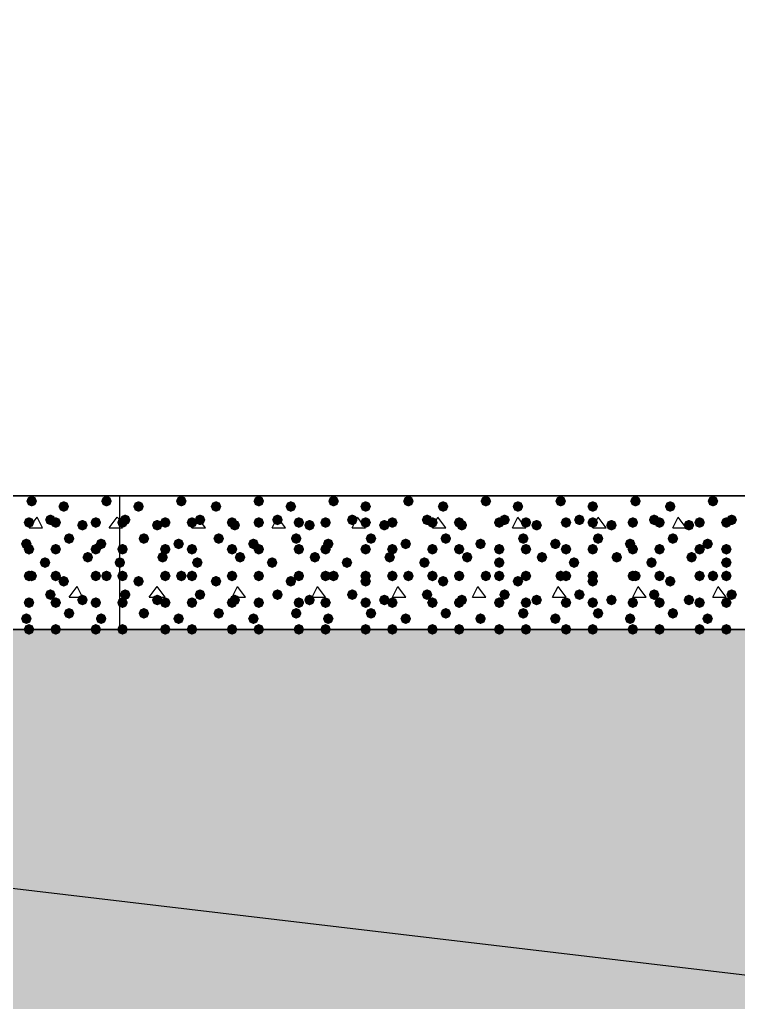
# Model space of a CAD drawing. Header units: millimetres. Extents: x 0 to 420, y 0 to 297.
# Drawn here: x 68.3 to 79.69, y 119.27 to 134.84 of the extents above; entities that cross this region are included whole.
import ezdxf

# ---------------------------------------------------------------- set-up
doc = ezdxf.new("R2010")
doc.units = ezdxf.units.MM
doc.layers.get('0').update_dxf_attribs({"linetype": 'CONTINUOUS'})

msp = doc.modelspace()

# ---------------------------------------------------------------- hatches: boundary and pattern name
at = {"true_color": 0x000007}
for points in [[(68.58, 127.211667), (68.555129, 127.151871), (68.495333, 127.127), (68.435538, 127.151871), (68.410667, 127.211667), (68.435537, 127.271462), (68.495333, 127.296333), (68.555129, 127.271463)], [(69.765333, 127.211667), (69.740463, 127.151871), (69.680667, 127.127), (69.620871, 127.151871), (69.596, 127.211667), (69.620871, 127.271462), (69.680667, 127.296333), (69.740462, 127.271463)], [(69.088, 127.127), (69.063129, 127.067204), (69.003333, 127.042333), (68.943538, 127.067204), (68.918667, 127.127), (68.943537, 127.186796), (69.003333, 127.211667), (69.063129, 127.186796)], [(68.537667, 126.873), (68.512796, 126.813204), (68.453, 126.788333), (68.393204, 126.813204), (68.368333, 126.873), (68.393204, 126.932796), (68.453, 126.957667), (68.512796, 126.932796)], [(68.876333, 126.915333), (68.851462, 126.855538), (68.791667, 126.830667), (68.731871, 126.855538), (68.707, 126.915333), (68.731871, 126.975129), (68.791667, 127), (68.851462, 126.975129)], [(68.961, 126.873), (68.936129, 126.813204), (68.876333, 126.788333), (68.816537, 126.813204), (68.791667, 126.873), (68.816537, 126.932796), (68.876333, 126.957667), (68.936129, 126.932796)], [(69.596, 126.873), (69.571129, 126.813204), (69.511333, 126.788333), (69.451537, 126.813204), (69.426667, 126.873), (69.451537, 126.932796), (69.511333, 126.957667), (69.571129, 126.932796)], [(69.384333, 126.830667), (69.359462, 126.770871), (69.299667, 126.746), (69.239871, 126.770871), (69.215, 126.830667), (69.239871, 126.890462), (69.299667, 126.915333), (69.359462, 126.890463)], [(68.495333, 126.534333), (68.470463, 126.474537), (68.410667, 126.449667), (68.350871, 126.474537), (68.326, 126.534333), (68.350871, 126.594129), (68.410667, 126.619), (68.470462, 126.594129)], [(69.172667, 126.619), (69.147796, 126.559204), (69.088, 126.534333), (69.028204, 126.559204), (69.003333, 126.619), (69.028204, 126.678796), (69.088, 126.703667), (69.147796, 126.678796)], [(69.680667, 126.534333), (69.655796, 126.474537), (69.596, 126.449667), (69.536204, 126.474537), (69.511333, 126.534333), (69.536204, 126.594129), (69.596, 126.619), (69.655796, 126.594129)], [(68.537667, 126.449667), (68.512796, 126.389871), (68.453, 126.365), (68.393204, 126.389871), (68.368333, 126.449667), (68.393204, 126.509462), (68.453, 126.534333), (68.512796, 126.509463)], [(68.961, 126.449667), (68.936129, 126.389871), (68.876333, 126.365), (68.816537, 126.389871), (68.791667, 126.449667), (68.816537, 126.509462), (68.876333, 126.534333), (68.936129, 126.509463)], [(69.596, 126.449667), (69.571129, 126.389871), (69.511333, 126.365), (69.451537, 126.389871), (69.426667, 126.449667), (69.451537, 126.509462), (69.511333, 126.534333), (69.571129, 126.509463)], [(68.791667, 126.238), (68.766796, 126.178204), (68.707, 126.153333), (68.647204, 126.178204), (68.622333, 126.238), (68.647204, 126.297796), (68.707, 126.322667), (68.766796, 126.297796)], [(69.469, 126.322667), (69.444129, 126.262871), (69.384333, 126.238), (69.324538, 126.262871), (69.299667, 126.322667), (69.324537, 126.382462), (69.384333, 126.407333), (69.444129, 126.382463)], [(68.537667, 126.026333), (68.512796, 125.966537), (68.453, 125.941667), (68.393204, 125.966537), (68.368333, 126.026333), (68.393204, 126.086129), (68.453, 126.111), (68.512796, 126.086129)], [(68.58, 126.026333), (68.555129, 125.966537), (68.495333, 125.941667), (68.435538, 125.966537), (68.410667, 126.026333), (68.435537, 126.086129), (68.495333, 126.111), (68.555129, 126.086129)], [(68.961, 126.026333), (68.936129, 125.966537), (68.876333, 125.941667), (68.816537, 125.966537), (68.791667, 126.026333), (68.816537, 126.086129), (68.876333, 126.111), (68.936129, 126.086129)], [(69.088, 125.941667), (69.063129, 125.881871), (69.003333, 125.857), (68.943538, 125.881871), (68.918667, 125.941667), (68.943537, 126.001462), (69.003333, 126.026333), (69.063129, 126.001463)], [(69.596, 126.026333), (69.571129, 125.966537), (69.511333, 125.941667), (69.451537, 125.966537), (69.426667, 126.026333), (69.451537, 126.086129), (69.511333, 126.111), (69.571129, 126.086129)], [(69.765333, 126.026333), (69.740463, 125.966537), (69.680667, 125.941667), (69.620871, 125.966537), (69.596, 126.026333), (69.620871, 126.086129), (69.680667, 126.111), (69.740462, 126.086129)], [(68.537667, 125.603), (68.512796, 125.543204), (68.453, 125.518333), (68.393204, 125.543204), (68.368333, 125.603), (68.393204, 125.662796), (68.453, 125.687667), (68.512796, 125.662796)], [(68.876333, 125.73), (68.851462, 125.670204), (68.791667, 125.645333), (68.731871, 125.670204), (68.707, 125.73), (68.731871, 125.789796), (68.791667, 125.814667), (68.851462, 125.789796)], [(68.961, 125.603), (68.936129, 125.543204), (68.876333, 125.518333), (68.816537, 125.543204), (68.791667, 125.603), (68.816537, 125.662796), (68.876333, 125.687667), (68.936129, 125.662796)], [(69.384333, 125.645333), (69.359462, 125.585538), (69.299667, 125.560667), (69.239871, 125.585538), (69.215, 125.645333), (69.239871, 125.705129), (69.299667, 125.73), (69.359462, 125.705129)], [(69.596, 125.603), (69.571129, 125.543204), (69.511333, 125.518333), (69.451537, 125.543204), (69.426667, 125.603), (69.451537, 125.662796), (69.511333, 125.687667), (69.571129, 125.662796)], [(68.495333, 125.349), (68.470463, 125.289204), (68.410667, 125.264333), (68.350871, 125.289204), (68.326, 125.349), (68.350871, 125.408796), (68.410667, 125.433667), (68.470462, 125.408796)], [(69.172667, 125.433667), (69.147796, 125.373871), (69.088, 125.349), (69.028204, 125.373871), (69.003333, 125.433667), (69.028204, 125.493462), (69.088, 125.518333), (69.147796, 125.493463)], [(69.680667, 125.349), (69.655796, 125.289204), (69.596, 125.264333), (69.536204, 125.289204), (69.511333, 125.349), (69.536204, 125.408796), (69.596, 125.433667), (69.655796, 125.408796)], [(68.537667, 125.179667), (68.512796, 125.119871), (68.453, 125.095), (68.393204, 125.119871), (68.368333, 125.179667), (68.393204, 125.239462), (68.453, 125.264333), (68.512796, 125.239463)], [(68.961, 125.179667), (68.936129, 125.119871), (68.876333, 125.095), (68.816537, 125.119871), (68.791667, 125.179667), (68.816537, 125.239462), (68.876333, 125.264333), (68.936129, 125.239463)], [(69.596, 125.179667), (69.571129, 125.119871), (69.511333, 125.095), (69.451537, 125.119871), (69.426667, 125.179667), (69.451537, 125.239462), (69.511333, 125.264333), (69.571129, 125.239463)]]:
    msp.add_hatch(color=0, dxfattribs=at).paths.add_polyline_path(points, flags=0)
at = {"true_color": 0x000008}
for points in [[(70.950667, 127.211667), (70.925796, 127.151871), (70.866, 127.127), (70.806204, 127.151871), (70.781333, 127.211667), (70.806204, 127.271462), (70.866, 127.296333), (70.925796, 127.271463)], [(72.178333, 127.211667), (72.153463, 127.151871), (72.093667, 127.127), (72.033871, 127.151871), (72.009, 127.211667), (72.033871, 127.271462), (72.093667, 127.296333), (72.153462, 127.271463)], [(73.363667, 127.211667), (73.338796, 127.151871), (73.279, 127.127), (73.219204, 127.151871), (73.194333, 127.211667), (73.219204, 127.271462), (73.279, 127.296333), (73.338796, 127.271463)], [(74.549, 127.211667), (74.524129, 127.151871), (74.464333, 127.127), (74.404538, 127.151871), (74.379667, 127.211667), (74.404537, 127.271462), (74.464333, 127.296333), (74.524129, 127.271463)], [(75.776667, 127.211667), (75.751796, 127.151871), (75.692, 127.127), (75.632204, 127.151871), (75.607333, 127.211667), (75.632204, 127.271462), (75.692, 127.296333), (75.751796, 127.271463)], [(76.962, 127.211667), (76.937129, 127.151871), (76.877333, 127.127), (76.817538, 127.151871), (76.792667, 127.211667), (76.817537, 127.271462), (76.877333, 127.296333), (76.937129, 127.271463)], [(78.147333, 127.211667), (78.122463, 127.151871), (78.062667, 127.127), (78.002871, 127.151871), (77.978, 127.211667), (78.002871, 127.271462), (78.062667, 127.296333), (78.122462, 127.271463)], [(79.375, 127.211667), (79.350129, 127.151871), (79.290333, 127.127), (79.230538, 127.151871), (79.205667, 127.211667), (79.230537, 127.271462), (79.290333, 127.296333), (79.350129, 127.271463)], [(70.273333, 127.127), (70.248463, 127.067204), (70.188667, 127.042333), (70.128871, 127.067204), (70.104, 127.127), (70.128871, 127.186796), (70.188667, 127.211667), (70.248462, 127.186796)], [(71.501, 127.127), (71.476129, 127.067204), (71.416333, 127.042333), (71.356537, 127.067204), (71.331667, 127.127), (71.356537, 127.186796), (71.416333, 127.211667), (71.476129, 127.186796)], [(72.686333, 127.127), (72.661462, 127.067204), (72.601667, 127.042333), (72.541871, 127.067204), (72.517, 127.127), (72.541871, 127.186796), (72.601667, 127.211667), (72.661462, 127.186796)], [(73.871667, 127.127), (73.846796, 127.067204), (73.787, 127.042333), (73.727204, 127.067204), (73.702333, 127.127), (73.727204, 127.186796), (73.787, 127.211667), (73.846796, 127.186796)], [(75.099333, 127.127), (75.074462, 127.067204), (75.014667, 127.042333), (74.954871, 127.067204), (74.93, 127.127), (74.954871, 127.186796), (75.014667, 127.211667), (75.074462, 127.186796)], [(76.284667, 127.127), (76.259796, 127.067204), (76.2, 127.042333), (76.140204, 127.067204), (76.115333, 127.127), (76.140204, 127.186796), (76.2, 127.211667), (76.259796, 127.186796)], [(77.47, 127.127), (77.445129, 127.067204), (77.385333, 127.042333), (77.325538, 127.067204), (77.300667, 127.127), (77.325537, 127.186796), (77.385333, 127.211667), (77.445129, 127.186796)], [(78.697667, 127.127), (78.672796, 127.067204), (78.613, 127.042333), (78.553204, 127.067204), (78.528333, 127.127), (78.553204, 127.186796), (78.613, 127.211667), (78.672796, 127.186796)], [(70.019333, 126.873), (69.994462, 126.813204), (69.934667, 126.788333), (69.874871, 126.813204), (69.85, 126.873), (69.874871, 126.932796), (69.934667, 126.957667), (69.994462, 126.932796)], [(70.061667, 126.915333), (70.036796, 126.855538), (69.977, 126.830667), (69.917204, 126.855538), (69.892333, 126.915333), (69.917204, 126.975129), (69.977, 127), (70.036796, 126.975129)], [(70.696667, 126.873), (70.671796, 126.813204), (70.612, 126.788333), (70.552204, 126.813204), (70.527333, 126.873), (70.552204, 126.932796), (70.612, 126.957667), (70.671796, 126.932796)], [(71.12, 126.873), (71.095129, 126.813204), (71.035333, 126.788333), (70.975538, 126.813204), (70.950667, 126.873), (70.975537, 126.932796), (71.035333, 126.957667), (71.095129, 126.932796)], [(71.247, 126.915333), (71.222129, 126.855538), (71.162333, 126.830667), (71.102538, 126.855538), (71.077667, 126.915333), (71.102537, 126.975129), (71.162333, 127), (71.222129, 126.975129)], [(71.755, 126.873), (71.730129, 126.813204), (71.670333, 126.788333), (71.610538, 126.813204), (71.585667, 126.873), (71.610537, 126.932796), (71.670333, 126.957667), (71.730129, 126.932796)], [(72.178333, 126.873), (72.153463, 126.813204), (72.093667, 126.788333), (72.033871, 126.813204), (72.009, 126.873), (72.033871, 126.932796), (72.093667, 126.957667), (72.153462, 126.932796)], [(72.474667, 126.915333), (72.449796, 126.855538), (72.39, 126.830667), (72.330204, 126.855538), (72.305333, 126.915333), (72.330204, 126.975129), (72.39, 127), (72.449796, 126.975129)], [(72.813333, 126.873), (72.788463, 126.813204), (72.728667, 126.788333), (72.668871, 126.813204), (72.644, 126.873), (72.668871, 126.932796), (72.728667, 126.957667), (72.788462, 126.932796)], [(73.236667, 126.873), (73.211796, 126.813204), (73.152, 126.788333), (73.092204, 126.813204), (73.067333, 126.873), (73.092204, 126.932796), (73.152, 126.957667), (73.211796, 126.932796)], [(73.66, 126.915333), (73.635129, 126.855538), (73.575333, 126.830667), (73.515538, 126.855538), (73.490667, 126.915333), (73.515537, 126.975129), (73.575333, 127), (73.635129, 126.975129)], [(73.871667, 126.873), (73.846796, 126.813204), (73.787, 126.788333), (73.727204, 126.813204), (73.702333, 126.873), (73.727204, 126.932796), (73.787, 126.957667), (73.846796, 126.932796)], [(74.295, 126.873), (74.270129, 126.813204), (74.210333, 126.788333), (74.150538, 126.813204), (74.125667, 126.873), (74.150537, 126.932796), (74.210333, 126.957667), (74.270129, 126.932796)], [(74.845333, 126.915333), (74.820463, 126.855538), (74.760667, 126.830667), (74.700871, 126.855538), (74.676, 126.915333), (74.700871, 126.975129), (74.760667, 127), (74.820462, 126.975129)], [(74.93, 126.873), (74.905129, 126.813204), (74.845333, 126.788333), (74.785538, 126.813204), (74.760667, 126.873), (74.785537, 126.932796), (74.845333, 126.957667), (74.905129, 126.932796)], [(75.353333, 126.873), (75.328463, 126.813204), (75.268667, 126.788333), (75.208871, 126.813204), (75.184, 126.873), (75.208871, 126.932796), (75.268667, 126.957667), (75.328462, 126.932796)], [(75.988333, 126.873), (75.963463, 126.813204), (75.903667, 126.788333), (75.843871, 126.813204), (75.819, 126.873), (75.843871, 126.932796), (75.903667, 126.957667), (75.963462, 126.932796)], [(76.073, 126.915333), (76.048129, 126.855538), (75.988333, 126.830667), (75.928537, 126.855538), (75.903667, 126.915333), (75.928537, 126.975129), (75.988333, 127), (76.048129, 126.975129)], [(76.411667, 126.873), (76.386796, 126.813204), (76.327, 126.788333), (76.267204, 126.813204), (76.242333, 126.873), (76.267204, 126.932796), (76.327, 126.957667), (76.386796, 126.932796)], [(77.046667, 126.873), (77.021796, 126.813204), (76.962, 126.788333), (76.902204, 126.813204), (76.877333, 126.873), (76.902204, 126.932796), (76.962, 126.957667), (77.021796, 126.932796)], [(77.258333, 126.915333), (77.233463, 126.855538), (77.173667, 126.830667), (77.113871, 126.855538), (77.089, 126.915333), (77.113871, 126.975129), (77.173667, 127), (77.233462, 126.975129)], [(77.47, 126.873), (77.445129, 126.813204), (77.385333, 126.788333), (77.325538, 126.813204), (77.300667, 126.873), (77.325537, 126.932796), (77.385333, 126.957667), (77.445129, 126.932796)], [(78.105, 126.873), (78.080129, 126.813204), (78.020333, 126.788333), (77.960538, 126.813204), (77.935667, 126.873), (77.960537, 126.932796), (78.020333, 126.957667), (78.080129, 126.932796)], [(78.443667, 126.915333), (78.418796, 126.855538), (78.359, 126.830667), (78.299204, 126.855538), (78.274333, 126.915333), (78.299204, 126.975129), (78.359, 127), (78.418796, 126.975129)], [(78.528333, 126.873), (78.503463, 126.813204), (78.443667, 126.788333), (78.383871, 126.813204), (78.359, 126.873), (78.383871, 126.932796), (78.443667, 126.957667), (78.503462, 126.932796)], [(79.163333, 126.873), (79.138463, 126.813204), (79.078667, 126.788333), (79.018871, 126.813204), (78.994, 126.873), (79.018871, 126.932796), (79.078667, 126.957667), (79.138462, 126.932796)], [(79.586667, 126.873), (79.561796, 126.813204), (79.502, 126.788333), (79.442204, 126.813204), (79.417333, 126.873), (79.442204, 126.932796), (79.502, 126.957667), (79.561796, 126.932796)], [(79.671333, 126.915333), (79.646462, 126.855538), (79.586667, 126.830667), (79.526871, 126.855538), (79.502, 126.915333), (79.526871, 126.975129), (79.586667, 127), (79.646462, 126.975129)], [(70.569667, 126.830667), (70.544796, 126.770871), (70.485, 126.746), (70.425204, 126.770871), (70.400333, 126.830667), (70.425204, 126.890462), (70.485, 126.915333), (70.544796, 126.890463)], [(71.797333, 126.830667), (71.772463, 126.770871), (71.712667, 126.746), (71.652871, 126.770871), (71.628, 126.830667), (71.652871, 126.890462), (71.712667, 126.915333), (71.772462, 126.890463)], [(72.982667, 126.830667), (72.957796, 126.770871), (72.898, 126.746), (72.838204, 126.770871), (72.813333, 126.830667), (72.838204, 126.890462), (72.898, 126.915333), (72.957796, 126.890463)], [(74.168, 126.830667), (74.143129, 126.770871), (74.083333, 126.746), (74.023537, 126.770871), (73.998667, 126.830667), (74.023537, 126.890462), (74.083333, 126.915333), (74.143129, 126.890463)], [(75.395667, 126.830667), (75.370796, 126.770871), (75.311, 126.746), (75.251204, 126.770871), (75.226333, 126.830667), (75.251204, 126.890462), (75.311, 126.915333), (75.370796, 126.890463)], [(76.581, 126.830667), (76.556129, 126.770871), (76.496333, 126.746), (76.436537, 126.770871), (76.411667, 126.830667), (76.436537, 126.890462), (76.496333, 126.915333), (76.556129, 126.890463)], [(77.766333, 126.830667), (77.741462, 126.770871), (77.681667, 126.746), (77.621871, 126.770871), (77.597, 126.830667), (77.621871, 126.890462), (77.681667, 126.915333), (77.741462, 126.890463)], [(78.994, 126.830667), (78.969129, 126.770871), (78.909333, 126.746), (78.849538, 126.770871), (78.824667, 126.830667), (78.849537, 126.890462), (78.909333, 126.915333), (78.969129, 126.890463)], [(70.358, 126.619), (70.333129, 126.559204), (70.273333, 126.534333), (70.213538, 126.559204), (70.188667, 126.619), (70.213537, 126.678796), (70.273333, 126.703667), (70.333129, 126.678796)], [(70.908333, 126.534333), (70.883463, 126.474537), (70.823667, 126.449667), (70.763871, 126.474537), (70.739, 126.534333), (70.763871, 126.594129), (70.823667, 126.619), (70.883462, 126.594129)], [(71.543333, 126.619), (71.518463, 126.559204), (71.458667, 126.534333), (71.398871, 126.559204), (71.374, 126.619), (71.398871, 126.678796), (71.458667, 126.703667), (71.518462, 126.678796)], [(72.093667, 126.534333), (72.068796, 126.474537), (72.009, 126.449667), (71.949204, 126.474537), (71.924333, 126.534333), (71.949204, 126.594129), (72.009, 126.619), (72.068796, 126.594129)], [(72.771, 126.619), (72.746129, 126.559204), (72.686333, 126.534333), (72.626537, 126.559204), (72.601667, 126.619), (72.626537, 126.678796), (72.686333, 126.703667), (72.746129, 126.678796)], [(73.279, 126.534333), (73.254129, 126.474537), (73.194333, 126.449667), (73.134538, 126.474537), (73.109667, 126.534333), (73.134537, 126.594129), (73.194333, 126.619), (73.254129, 126.594129)], [(73.956333, 126.619), (73.931462, 126.559204), (73.871667, 126.534333), (73.811871, 126.559204), (73.787, 126.619), (73.811871, 126.678796), (73.871667, 126.703667), (73.931462, 126.678796)], [(74.506667, 126.534333), (74.481796, 126.474537), (74.422, 126.449667), (74.362204, 126.474537), (74.337333, 126.534333), (74.362204, 126.594129), (74.422, 126.619), (74.481796, 126.594129)], [(75.141667, 126.619), (75.116796, 126.559204), (75.057, 126.534333), (74.997204, 126.559204), (74.972333, 126.619), (74.997204, 126.678796), (75.057, 126.703667), (75.116796, 126.678796)], [(75.692, 126.534333), (75.667129, 126.474537), (75.607333, 126.449667), (75.547538, 126.474537), (75.522667, 126.534333), (75.547537, 126.594129), (75.607333, 126.619), (75.667129, 126.594129)], [(76.369333, 126.619), (76.344462, 126.559204), (76.284667, 126.534333), (76.224871, 126.559204), (76.2, 126.619), (76.224871, 126.678796), (76.284667, 126.703667), (76.344462, 126.678796)], [(76.877333, 126.534333), (76.852463, 126.474537), (76.792667, 126.449667), (76.732871, 126.474537), (76.708, 126.534333), (76.732871, 126.594129), (76.792667, 126.619), (76.852462, 126.594129)], [(77.554667, 126.619), (77.529796, 126.559204), (77.47, 126.534333), (77.410204, 126.559204), (77.385333, 126.619), (77.410204, 126.678796), (77.47, 126.703667), (77.529796, 126.678796)], [(78.062667, 126.534333), (78.037796, 126.474537), (77.978, 126.449667), (77.918204, 126.474537), (77.893333, 126.534333), (77.918204, 126.594129), (77.978, 126.619), (78.037796, 126.594129)], [(78.74, 126.619), (78.715129, 126.559204), (78.655333, 126.534333), (78.595538, 126.559204), (78.570667, 126.619), (78.595537, 126.678796), (78.655333, 126.703667), (78.715129, 126.678796)], [(79.290333, 126.534333), (79.265463, 126.474537), (79.205667, 126.449667), (79.145871, 126.474537), (79.121, 126.534333), (79.145871, 126.594129), (79.205667, 126.619), (79.265462, 126.594129)], [(70.019333, 126.449667), (69.994462, 126.389871), (69.934667, 126.365), (69.874871, 126.389871), (69.85, 126.449667), (69.874871, 126.509462), (69.934667, 126.534333), (69.994462, 126.509463)], [(70.696667, 126.449667), (70.671796, 126.389871), (70.612, 126.365), (70.552204, 126.389871), (70.527333, 126.449667), (70.552204, 126.509462), (70.612, 126.534333), (70.671796, 126.509463)], [(71.12, 126.449667), (71.095129, 126.389871), (71.035333, 126.365), (70.975538, 126.389871), (70.950667, 126.449667), (70.975537, 126.509462), (71.035333, 126.534333), (71.095129, 126.509463)], [(71.755, 126.449667), (71.730129, 126.389871), (71.670333, 126.365), (71.610538, 126.389871), (71.585667, 126.449667), (71.610537, 126.509462), (71.670333, 126.534333), (71.730129, 126.509463)], [(72.178333, 126.449667), (72.153463, 126.389871), (72.093667, 126.365), (72.033871, 126.389871), (72.009, 126.449667), (72.033871, 126.509462), (72.093667, 126.534333), (72.153462, 126.509463)], [(72.813333, 126.449667), (72.788463, 126.389871), (72.728667, 126.365), (72.668871, 126.389871), (72.644, 126.449667), (72.668871, 126.509462), (72.728667, 126.534333), (72.788462, 126.509463)], [(73.236667, 126.449667), (73.211796, 126.389871), (73.152, 126.365), (73.092204, 126.389871), (73.067333, 126.449667), (73.092204, 126.509462), (73.152, 126.534333), (73.211796, 126.509463)], [(73.871667, 126.449667), (73.846796, 126.389871), (73.787, 126.365), (73.727204, 126.389871), (73.702333, 126.449667), (73.727204, 126.509462), (73.787, 126.534333), (73.846796, 126.509463)], [(74.295, 126.449667), (74.270129, 126.389871), (74.210333, 126.365), (74.150538, 126.389871), (74.125667, 126.449667), (74.150537, 126.509462), (74.210333, 126.534333), (74.270129, 126.509463)], [(74.93, 126.449667), (74.905129, 126.389871), (74.845333, 126.365), (74.785538, 126.389871), (74.760667, 126.449667), (74.785537, 126.509462), (74.845333, 126.534333), (74.905129, 126.509463)], [(75.353333, 126.449667), (75.328463, 126.389871), (75.268667, 126.365), (75.208871, 126.389871), (75.184, 126.449667), (75.208871, 126.509462), (75.268667, 126.534333), (75.328462, 126.509463)], [(75.988333, 126.449667), (75.963463, 126.389871), (75.903667, 126.365), (75.843871, 126.389871), (75.819, 126.449667), (75.843871, 126.509462), (75.903667, 126.534333), (75.963462, 126.509463)], [(76.411667, 126.449667), (76.386796, 126.389871), (76.327, 126.365), (76.267204, 126.389871), (76.242333, 126.449667), (76.267204, 126.509462), (76.327, 126.534333), (76.386796, 126.509463)], [(77.046667, 126.449667), (77.021796, 126.389871), (76.962, 126.365), (76.902204, 126.389871), (76.877333, 126.449667), (76.902204, 126.509462), (76.962, 126.534333), (77.021796, 126.509463)], [(77.47, 126.449667), (77.445129, 126.389871), (77.385333, 126.365), (77.325538, 126.389871), (77.300667, 126.449667), (77.325537, 126.509462), (77.385333, 126.534333), (77.445129, 126.509463)], [(78.105, 126.449667), (78.080129, 126.389871), (78.020333, 126.365), (77.960538, 126.389871), (77.935667, 126.449667), (77.960537, 126.509462), (78.020333, 126.534333), (78.080129, 126.509463)], [(78.528333, 126.449667), (78.503463, 126.389871), (78.443667, 126.365), (78.383871, 126.389871), (78.359, 126.449667), (78.383871, 126.509462), (78.443667, 126.534333), (78.503462, 126.509463)], [(79.163333, 126.449667), (79.138463, 126.389871), (79.078667, 126.365), (79.018871, 126.389871), (78.994, 126.449667), (79.018871, 126.509462), (79.078667, 126.534333), (79.138462, 126.509463)], [(79.586667, 126.449667), (79.561796, 126.389871), (79.502, 126.365), (79.442204, 126.389871), (79.417333, 126.449667), (79.442204, 126.509462), (79.502, 126.534333), (79.561796, 126.509463)], [(69.977, 126.238), (69.952129, 126.178204), (69.892333, 126.153333), (69.832538, 126.178204), (69.807667, 126.238), (69.832537, 126.297796), (69.892333, 126.322667), (69.952129, 126.297796)], [(70.654333, 126.322667), (70.629462, 126.262871), (70.569667, 126.238), (70.509871, 126.262871), (70.485, 126.322667), (70.509871, 126.382462), (70.569667, 126.407333), (70.629462, 126.382463)], [(71.204667, 126.238), (71.179796, 126.178204), (71.12, 126.153333), (71.060204, 126.178204), (71.035333, 126.238), (71.060204, 126.297796), (71.12, 126.322667), (71.179796, 126.297796)], [(71.882, 126.322667), (71.857129, 126.262871), (71.797333, 126.238), (71.737538, 126.262871), (71.712667, 126.322667), (71.737537, 126.382462), (71.797333, 126.407333), (71.857129, 126.382463)], [(72.39, 126.238), (72.365129, 126.178204), (72.305333, 126.153333), (72.245538, 126.178204), (72.220667, 126.238), (72.245537, 126.297796), (72.305333, 126.322667), (72.365129, 126.297796)], [(73.067333, 126.322667), (73.042463, 126.262871), (72.982667, 126.238), (72.922871, 126.262871), (72.898, 126.322667), (72.922871, 126.382462), (72.982667, 126.407333), (73.042462, 126.382463)], [(73.575333, 126.238), (73.550463, 126.178204), (73.490667, 126.153333), (73.430871, 126.178204), (73.406, 126.238), (73.430871, 126.297796), (73.490667, 126.322667), (73.550462, 126.297796)], [(74.252667, 126.322667), (74.227796, 126.262871), (74.168, 126.238), (74.108204, 126.262871), (74.083333, 126.322667), (74.108204, 126.382462), (74.168, 126.407333), (74.227796, 126.382463)], [(74.803, 126.238), (74.778129, 126.178204), (74.718333, 126.153333), (74.658537, 126.178204), (74.633667, 126.238), (74.658537, 126.297796), (74.718333, 126.322667), (74.778129, 126.297796)], [(75.480333, 126.322667), (75.455463, 126.262871), (75.395667, 126.238), (75.335871, 126.262871), (75.311, 126.322667), (75.335871, 126.382462), (75.395667, 126.407333), (75.455462, 126.382463)], [(75.988333, 126.238), (75.963463, 126.178204), (75.903667, 126.153333), (75.843871, 126.178204), (75.819, 126.238), (75.843871, 126.297796), (75.903667, 126.322667), (75.963462, 126.297796)], [(76.665667, 126.322667), (76.640796, 126.262871), (76.581, 126.238), (76.521204, 126.262871), (76.496333, 126.322667), (76.521204, 126.382462), (76.581, 126.407333), (76.640796, 126.382463)], [(77.173667, 126.238), (77.148796, 126.178204), (77.089, 126.153333), (77.029204, 126.178204), (77.004333, 126.238), (77.029204, 126.297796), (77.089, 126.322667), (77.148796, 126.297796)], [(77.851, 126.322667), (77.826129, 126.262871), (77.766333, 126.238), (77.706537, 126.262871), (77.681667, 126.322667), (77.706537, 126.382462), (77.766333, 126.407333), (77.826129, 126.382463)], [(78.401333, 126.238), (78.376463, 126.178204), (78.316667, 126.153333), (78.256871, 126.178204), (78.232, 126.238), (78.256871, 126.297796), (78.316667, 126.322667), (78.376462, 126.297796)], [(79.036333, 126.322667), (79.011462, 126.262871), (78.951667, 126.238), (78.891871, 126.262871), (78.867, 126.322667), (78.891871, 126.382462), (78.951667, 126.407333), (79.011462, 126.382463)], [(79.586667, 126.238), (79.561796, 126.178204), (79.502, 126.153333), (79.442204, 126.178204), (79.417333, 126.238), (79.442204, 126.297796), (79.502, 126.322667), (79.561796, 126.297796)], [(70.019333, 126.026333), (69.994462, 125.966537), (69.934667, 125.941667), (69.874871, 125.966537), (69.85, 126.026333), (69.874871, 126.086129), (69.934667, 126.111), (69.994462, 126.086129)], [(70.273333, 125.941667), (70.248463, 125.881871), (70.188667, 125.857), (70.128871, 125.881871), (70.104, 125.941667), (70.128871, 126.001462), (70.188667, 126.026333), (70.248462, 126.001463)], [(70.696667, 126.026333), (70.671796, 125.966537), (70.612, 125.941667), (70.552204, 125.966537), (70.527333, 126.026333), (70.552204, 126.086129), (70.612, 126.111), (70.671796, 126.086129)], [(70.950667, 126.026333), (70.925796, 125.966537), (70.866, 125.941667), (70.806204, 125.966537), (70.781333, 126.026333), (70.806204, 126.086129), (70.866, 126.111), (70.925796, 126.086129)], [(71.12, 126.026333), (71.095129, 125.966537), (71.035333, 125.941667), (70.975538, 125.966537), (70.950667, 126.026333), (70.975537, 126.086129), (71.035333, 126.111), (71.095129, 126.086129)], [(71.501, 125.941667), (71.476129, 125.881871), (71.416333, 125.857), (71.356537, 125.881871), (71.331667, 125.941667), (71.356537, 126.001462), (71.416333, 126.026333), (71.476129, 126.001463)], [(71.755, 126.026333), (71.730129, 125.966537), (71.670333, 125.941667), (71.610538, 125.966537), (71.585667, 126.026333), (71.610537, 126.086129), (71.670333, 126.111), (71.730129, 126.086129)], [(72.178333, 126.026333), (72.153463, 125.966537), (72.093667, 125.941667), (72.033871, 125.966537), (72.009, 126.026333), (72.033871, 126.086129), (72.093667, 126.111), (72.153462, 126.086129)], [(72.178333, 126.026333), (72.153463, 125.966537), (72.093667, 125.941667), (72.033871, 125.966537), (72.009, 126.026333), (72.033871, 126.086129), (72.093667, 126.111), (72.153462, 126.086129)], [(72.686333, 125.941667), (72.661462, 125.881871), (72.601667, 125.857), (72.541871, 125.881871), (72.517, 125.941667), (72.541871, 126.001462), (72.601667, 126.026333), (72.661462, 126.001463)], [(72.813333, 126.026333), (72.788463, 125.966537), (72.728667, 125.941667), (72.668871, 125.966537), (72.644, 126.026333), (72.668871, 126.086129), (72.728667, 126.111), (72.788462, 126.086129)], [(73.236667, 126.026333), (73.211796, 125.966537), (73.152, 125.941667), (73.092204, 125.966537), (73.067333, 126.026333), (73.092204, 126.086129), (73.152, 126.111), (73.211796, 126.086129)], [(73.363667, 126.026333), (73.338796, 125.966537), (73.279, 125.941667), (73.219204, 125.966537), (73.194333, 126.026333), (73.219204, 126.086129), (73.279, 126.111), (73.338796, 126.086129)], [(73.871667, 126.026333), (73.846796, 125.966537), (73.787, 125.941667), (73.727204, 125.966537), (73.702333, 126.026333), (73.727204, 126.086129), (73.787, 126.111), (73.846796, 126.086129)], [(73.871667, 125.941667), (73.846796, 125.881871), (73.787, 125.857), (73.727204, 125.881871), (73.702333, 125.941667), (73.727204, 126.001462), (73.787, 126.026333), (73.846796, 126.001463)], [(74.295, 126.026333), (74.270129, 125.966537), (74.210333, 125.941667), (74.150538, 125.966537), (74.125667, 126.026333), (74.150537, 126.086129), (74.210333, 126.111), (74.270129, 126.086129)], [(74.549, 126.026333), (74.524129, 125.966537), (74.464333, 125.941667), (74.404538, 125.966537), (74.379667, 126.026333), (74.404537, 126.086129), (74.464333, 126.111), (74.524129, 126.086129)], [(74.93, 126.026333), (74.905129, 125.966537), (74.845333, 125.941667), (74.785538, 125.966537), (74.760667, 126.026333), (74.785537, 126.086129), (74.845333, 126.111), (74.905129, 126.086129)], [(75.099333, 125.941667), (75.074462, 125.881871), (75.014667, 125.857), (74.954871, 125.881871), (74.93, 125.941667), (74.954871, 126.001462), (75.014667, 126.026333), (75.074462, 126.001463)], [(75.353333, 126.026333), (75.328463, 125.966537), (75.268667, 125.941667), (75.208871, 125.966537), (75.184, 126.026333), (75.208871, 126.086129), (75.268667, 126.111), (75.328462, 126.086129)], [(75.776667, 126.026333), (75.751796, 125.966537), (75.692, 125.941667), (75.632204, 125.966537), (75.607333, 126.026333), (75.632204, 126.086129), (75.692, 126.111), (75.751796, 126.086129)], [(75.988333, 126.026333), (75.963463, 125.966537), (75.903667, 125.941667), (75.843871, 125.966537), (75.819, 126.026333), (75.843871, 126.086129), (75.903667, 126.111), (75.963462, 126.086129)], [(76.284667, 125.941667), (76.259796, 125.881871), (76.2, 125.857), (76.140204, 125.881871), (76.115333, 125.941667), (76.140204, 126.001462), (76.2, 126.026333), (76.259796, 126.001463)], [(76.411667, 126.026333), (76.386796, 125.966537), (76.327, 125.941667), (76.267204, 125.966537), (76.242333, 126.026333), (76.267204, 126.086129), (76.327, 126.111), (76.386796, 126.086129)], [(76.962, 126.026333), (76.937129, 125.966537), (76.877333, 125.941667), (76.817538, 125.966537), (76.792667, 126.026333), (76.817537, 126.086129), (76.877333, 126.111), (76.937129, 126.086129)], [(77.046667, 126.026333), (77.021796, 125.966537), (76.962, 125.941667), (76.902204, 125.966537), (76.877333, 126.026333), (76.902204, 126.086129), (76.962, 126.111), (77.021796, 126.086129)], [(77.47, 126.026333), (77.445129, 125.966537), (77.385333, 125.941667), (77.325538, 125.966537), (77.300667, 126.026333), (77.325537, 126.086129), (77.385333, 126.111), (77.445129, 126.086129)], [(77.47, 125.941667), (77.445129, 125.881871), (77.385333, 125.857), (77.325538, 125.881871), (77.300667, 125.941667), (77.325537, 126.001462), (77.385333, 126.026333), (77.445129, 126.001463)], [(78.105, 126.026333), (78.080129, 125.966537), (78.020333, 125.941667), (77.960538, 125.966537), (77.935667, 126.026333), (77.960537, 126.086129), (78.020333, 126.111), (78.080129, 126.086129)], [(78.147333, 126.026333), (78.122463, 125.966537), (78.062667, 125.941667), (78.002871, 125.966537), (77.978, 126.026333), (78.002871, 126.086129), (78.062667, 126.111), (78.122462, 126.086129)], [(78.528333, 126.026333), (78.503463, 125.966537), (78.443667, 125.941667), (78.383871, 125.966537), (78.359, 126.026333), (78.383871, 126.086129), (78.443667, 126.111), (78.503462, 126.086129)], [(78.697667, 125.941667), (78.672796, 125.881871), (78.613, 125.857), (78.553204, 125.881871), (78.528333, 125.941667), (78.553204, 126.001462), (78.613, 126.026333), (78.672796, 126.001463)], [(79.163333, 126.026333), (79.138463, 125.966537), (79.078667, 125.941667), (79.018871, 125.966537), (78.994, 126.026333), (79.018871, 126.086129), (79.078667, 126.111), (79.138462, 126.086129)], [(79.375, 126.026333), (79.350129, 125.966537), (79.290333, 125.941667), (79.230538, 125.966537), (79.205667, 126.026333), (79.230537, 126.086129), (79.290333, 126.111), (79.350129, 126.086129)], [(79.586667, 126.026333), (79.561796, 125.966537), (79.502, 125.941667), (79.442204, 125.966537), (79.417333, 126.026333), (79.442204, 126.086129), (79.502, 126.111), (79.561796, 126.086129)], [(70.019333, 125.603), (69.994462, 125.543204), (69.934667, 125.518333), (69.874871, 125.543204), (69.85, 125.603), (69.874871, 125.662796), (69.934667, 125.687667), (69.994462, 125.662796)], [(70.061667, 125.73), (70.036796, 125.670204), (69.977, 125.645333), (69.917204, 125.670204), (69.892333, 125.73), (69.917204, 125.789796), (69.977, 125.814667), (70.036796, 125.789796)], [(70.569667, 125.645333), (70.544796, 125.585538), (70.485, 125.560667), (70.425204, 125.585538), (70.400333, 125.645333), (70.425204, 125.705129), (70.485, 125.73), (70.544796, 125.705129)], [(70.696667, 125.603), (70.671796, 125.543204), (70.612, 125.518333), (70.552204, 125.543204), (70.527333, 125.603), (70.552204, 125.662796), (70.612, 125.687667), (70.671796, 125.662796)], [(71.12, 125.603), (71.095129, 125.543204), (71.035333, 125.518333), (70.975538, 125.543204), (70.950667, 125.603), (70.975537, 125.662796), (71.035333, 125.687667), (71.095129, 125.662796)], [(71.247, 125.73), (71.222129, 125.670204), (71.162333, 125.645333), (71.102538, 125.670204), (71.077667, 125.73), (71.102537, 125.789796), (71.162333, 125.814667), (71.222129, 125.789796)], [(71.755, 125.603), (71.730129, 125.543204), (71.670333, 125.518333), (71.610538, 125.543204), (71.585667, 125.603), (71.610537, 125.662796), (71.670333, 125.687667), (71.730129, 125.662796)], [(71.797333, 125.645333), (71.772463, 125.585538), (71.712667, 125.560667), (71.652871, 125.585538), (71.628, 125.645333), (71.652871, 125.705129), (71.712667, 125.73), (71.772462, 125.705129)], [(72.178333, 125.603), (72.153463, 125.543204), (72.093667, 125.518333), (72.033871, 125.543204), (72.009, 125.603), (72.033871, 125.662796), (72.093667, 125.687667), (72.153462, 125.662796)], [(72.474667, 125.73), (72.449796, 125.670204), (72.39, 125.645333), (72.330204, 125.670204), (72.305333, 125.73), (72.330204, 125.789796), (72.39, 125.814667), (72.449796, 125.789796)], [(72.813333, 125.603), (72.788463, 125.543204), (72.728667, 125.518333), (72.668871, 125.543204), (72.644, 125.603), (72.668871, 125.662796), (72.728667, 125.687667), (72.788462, 125.662796)], [(72.982667, 125.645333), (72.957796, 125.585538), (72.898, 125.560667), (72.838204, 125.585538), (72.813333, 125.645333), (72.838204, 125.705129), (72.898, 125.73), (72.957796, 125.705129)], [(73.236667, 125.603), (73.211796, 125.543204), (73.152, 125.518333), (73.092204, 125.543204), (73.067333, 125.603), (73.092204, 125.662796), (73.152, 125.687667), (73.211796, 125.662796)], [(73.66, 125.73), (73.635129, 125.670204), (73.575333, 125.645333), (73.515538, 125.670204), (73.490667, 125.73), (73.515537, 125.789796), (73.575333, 125.814667), (73.635129, 125.789796)], [(73.871667, 125.603), (73.846796, 125.543204), (73.787, 125.518333), (73.727204, 125.543204), (73.702333, 125.603), (73.727204, 125.662796), (73.787, 125.687667), (73.846796, 125.662796)], [(74.168, 125.645333), (74.143129, 125.585538), (74.083333, 125.560667), (74.023537, 125.585538), (73.998667, 125.645333), (74.023537, 125.705129), (74.083333, 125.73), (74.143129, 125.705129)], [(74.295, 125.603), (74.270129, 125.543204), (74.210333, 125.518333), (74.150538, 125.543204), (74.125667, 125.603), (74.150537, 125.662796), (74.210333, 125.687667), (74.270129, 125.662796)], [(74.845333, 125.73), (74.820463, 125.670204), (74.760667, 125.645333), (74.700871, 125.670204), (74.676, 125.73), (74.700871, 125.789796), (74.760667, 125.814667), (74.820462, 125.789796)], [(74.93, 125.603), (74.905129, 125.543204), (74.845333, 125.518333), (74.785538, 125.543204), (74.760667, 125.603), (74.785537, 125.662796), (74.845333, 125.687667), (74.905129, 125.662796)], [(75.353333, 125.603), (75.328463, 125.543204), (75.268667, 125.518333), (75.208871, 125.543204), (75.184, 125.603), (75.208871, 125.662796), (75.268667, 125.687667), (75.328462, 125.662796)], [(75.395667, 125.645333), (75.370796, 125.585538), (75.311, 125.560667), (75.251204, 125.585538), (75.226333, 125.645333), (75.251204, 125.705129), (75.311, 125.73), (75.370796, 125.705129)], [(75.988333, 125.603), (75.963463, 125.543204), (75.903667, 125.518333), (75.843871, 125.543204), (75.819, 125.603), (75.843871, 125.662796), (75.903667, 125.687667), (75.963462, 125.662796)], [(76.073, 125.73), (76.048129, 125.670204), (75.988333, 125.645333), (75.928537, 125.670204), (75.903667, 125.73), (75.928537, 125.789796), (75.988333, 125.814667), (76.048129, 125.789796)], [(76.411667, 125.603), (76.386796, 125.543204), (76.327, 125.518333), (76.267204, 125.543204), (76.242333, 125.603), (76.267204, 125.662796), (76.327, 125.687667), (76.386796, 125.662796)], [(76.581, 125.645333), (76.556129, 125.585538), (76.496333, 125.560667), (76.436537, 125.585538), (76.411667, 125.645333), (76.436537, 125.705129), (76.496333, 125.73), (76.556129, 125.705129)], [(77.046667, 125.603), (77.021796, 125.543204), (76.962, 125.518333), (76.902204, 125.543204), (76.877333, 125.603), (76.902204, 125.662796), (76.962, 125.687667), (77.021796, 125.662796)], [(77.258333, 125.73), (77.233463, 125.670204), (77.173667, 125.645333), (77.113871, 125.670204), (77.089, 125.73), (77.113871, 125.789796), (77.173667, 125.814667), (77.233462, 125.789796)], [(77.47, 125.603), (77.445129, 125.543204), (77.385333, 125.518333), (77.325538, 125.543204), (77.300667, 125.603), (77.325537, 125.662796), (77.385333, 125.687667), (77.445129, 125.662796)], [(77.766333, 125.645333), (77.741462, 125.585538), (77.681667, 125.560667), (77.621871, 125.585538), (77.597, 125.645333), (77.621871, 125.705129), (77.681667, 125.73), (77.741462, 125.705129)], [(78.105, 125.603), (78.080129, 125.543204), (78.020333, 125.518333), (77.960538, 125.543204), (77.935667, 125.603), (77.960537, 125.662796), (78.020333, 125.687667), (78.080129, 125.662796)], [(78.443667, 125.73), (78.418796, 125.670204), (78.359, 125.645333), (78.299204, 125.670204), (78.274333, 125.73), (78.299204, 125.789796), (78.359, 125.814667), (78.418796, 125.789796)], [(78.528333, 125.603), (78.503463, 125.543204), (78.443667, 125.518333), (78.383871, 125.543204), (78.359, 125.603), (78.383871, 125.662796), (78.443667, 125.687667), (78.503462, 125.662796)], [(78.994, 125.645333), (78.969129, 125.585538), (78.909333, 125.560667), (78.849538, 125.585538), (78.824667, 125.645333), (78.849537, 125.705129), (78.909333, 125.73), (78.969129, 125.705129)], [(79.163333, 125.603), (79.138463, 125.543204), (79.078667, 125.518333), (79.018871, 125.543204), (78.994, 125.603), (79.018871, 125.662796), (79.078667, 125.687667), (79.138462, 125.662796)], [(79.586667, 125.603), (79.561796, 125.543204), (79.502, 125.518333), (79.442204, 125.543204), (79.417333, 125.603), (79.442204, 125.662796), (79.502, 125.687667), (79.561796, 125.662796)], [(79.671333, 125.73), (79.646462, 125.670204), (79.586667, 125.645333), (79.526871, 125.670204), (79.502, 125.73), (79.526871, 125.789796), (79.586667, 125.814667), (79.646462, 125.789796)], [(70.358, 125.433667), (70.333129, 125.373871), (70.273333, 125.349), (70.213538, 125.373871), (70.188667, 125.433667), (70.213537, 125.493462), (70.273333, 125.518333), (70.333129, 125.493463)], [(70.908333, 125.349), (70.883463, 125.289204), (70.823667, 125.264333), (70.763871, 125.289204), (70.739, 125.349), (70.763871, 125.408796), (70.823667, 125.433667), (70.883462, 125.408796)], [(71.543333, 125.433667), (71.518463, 125.373871), (71.458667, 125.349), (71.398871, 125.373871), (71.374, 125.433667), (71.398871, 125.493462), (71.458667, 125.518333), (71.518462, 125.493463)], [(72.093667, 125.349), (72.068796, 125.289204), (72.009, 125.264333), (71.949204, 125.289204), (71.924333, 125.349), (71.949204, 125.408796), (72.009, 125.433667), (72.068796, 125.408796)], [(72.771, 125.433667), (72.746129, 125.373871), (72.686333, 125.349), (72.626537, 125.373871), (72.601667, 125.433667), (72.626537, 125.493462), (72.686333, 125.518333), (72.746129, 125.493463)], [(73.279, 125.349), (73.254129, 125.289204), (73.194333, 125.264333), (73.134538, 125.289204), (73.109667, 125.349), (73.134537, 125.408796), (73.194333, 125.433667), (73.254129, 125.408796)], [(73.956333, 125.433667), (73.931462, 125.373871), (73.871667, 125.349), (73.811871, 125.373871), (73.787, 125.433667), (73.811871, 125.493462), (73.871667, 125.518333), (73.931462, 125.493463)], [(74.506667, 125.349), (74.481796, 125.289204), (74.422, 125.264333), (74.362204, 125.289204), (74.337333, 125.349), (74.362204, 125.408796), (74.422, 125.433667), (74.481796, 125.408796)], [(75.141667, 125.433667), (75.116796, 125.373871), (75.057, 125.349), (74.997204, 125.373871), (74.972333, 125.433667), (74.997204, 125.493462), (75.057, 125.518333), (75.116796, 125.493463)], [(75.692, 125.349), (75.667129, 125.289204), (75.607333, 125.264333), (75.547538, 125.289204), (75.522667, 125.349), (75.547537, 125.408796), (75.607333, 125.433667), (75.667129, 125.408796)], [(76.369333, 125.433667), (76.344462, 125.373871), (76.284667, 125.349), (76.224871, 125.373871), (76.2, 125.433667), (76.224871, 125.493462), (76.284667, 125.518333), (76.344462, 125.493463)], [(76.877333, 125.349), (76.852463, 125.289204), (76.792667, 125.264333), (76.732871, 125.289204), (76.708, 125.349), (76.732871, 125.408796), (76.792667, 125.433667), (76.852462, 125.408796)], [(77.554667, 125.433667), (77.529796, 125.373871), (77.47, 125.349), (77.410204, 125.373871), (77.385333, 125.433667), (77.410204, 125.493462), (77.47, 125.518333), (77.529796, 125.493463)], [(78.062667, 125.349), (78.037796, 125.289204), (77.978, 125.264333), (77.918204, 125.289204), (77.893333, 125.349), (77.918204, 125.408796), (77.978, 125.433667), (78.037796, 125.408796)], [(78.74, 125.433667), (78.715129, 125.373871), (78.655333, 125.349), (78.595538, 125.373871), (78.570667, 125.433667), (78.595537, 125.493462), (78.655333, 125.518333), (78.715129, 125.493463)], [(79.290333, 125.349), (79.265463, 125.289204), (79.205667, 125.264333), (79.145871, 125.289204), (79.121, 125.349), (79.145871, 125.408796), (79.205667, 125.433667), (79.265462, 125.408796)], [(70.019333, 125.179667), (69.994462, 125.119871), (69.934667, 125.095), (69.874871, 125.119871), (69.85, 125.179667), (69.874871, 125.239462), (69.934667, 125.264333), (69.994462, 125.239463)], [(70.696667, 125.179667), (70.671796, 125.119871), (70.612, 125.095), (70.552204, 125.119871), (70.527333, 125.179667), (70.552204, 125.239462), (70.612, 125.264333), (70.671796, 125.239463)], [(71.12, 125.179667), (71.095129, 125.119871), (71.035333, 125.095), (70.975538, 125.119871), (70.950667, 125.179667), (70.975537, 125.239462), (71.035333, 125.264333), (71.095129, 125.239463)], [(71.755, 125.179667), (71.730129, 125.119871), (71.670333, 125.095), (71.610538, 125.119871), (71.585667, 125.179667), (71.610537, 125.239462), (71.670333, 125.264333), (71.730129, 125.239463)], [(72.178333, 125.179667), (72.153463, 125.119871), (72.093667, 125.095), (72.033871, 125.119871), (72.009, 125.179667), (72.033871, 125.239462), (72.093667, 125.264333), (72.153462, 125.239463)], [(72.813333, 125.179667), (72.788463, 125.119871), (72.728667, 125.095), (72.668871, 125.119871), (72.644, 125.179667), (72.668871, 125.239462), (72.728667, 125.264333), (72.788462, 125.239463)], [(73.236667, 125.179667), (73.211796, 125.119871), (73.152, 125.095), (73.092204, 125.119871), (73.067333, 125.179667), (73.092204, 125.239462), (73.152, 125.264333), (73.211796, 125.239463)], [(73.871667, 125.179667), (73.846796, 125.119871), (73.787, 125.095), (73.727204, 125.119871), (73.702333, 125.179667), (73.727204, 125.239462), (73.787, 125.264333), (73.846796, 125.239463)], [(74.295, 125.179667), (74.270129, 125.119871), (74.210333, 125.095), (74.150538, 125.119871), (74.125667, 125.179667), (74.150537, 125.239462), (74.210333, 125.264333), (74.270129, 125.239463)], [(74.93, 125.179667), (74.905129, 125.119871), (74.845333, 125.095), (74.785538, 125.119871), (74.760667, 125.179667), (74.785537, 125.239462), (74.845333, 125.264333), (74.905129, 125.239463)], [(75.353333, 125.179667), (75.328463, 125.119871), (75.268667, 125.095), (75.208871, 125.119871), (75.184, 125.179667), (75.208871, 125.239462), (75.268667, 125.264333), (75.328462, 125.239463)], [(75.988333, 125.179667), (75.963463, 125.119871), (75.903667, 125.095), (75.843871, 125.119871), (75.819, 125.179667), (75.843871, 125.239462), (75.903667, 125.264333), (75.963462, 125.239463)], [(76.411667, 125.179667), (76.386796, 125.119871), (76.327, 125.095), (76.267204, 125.119871), (76.242333, 125.179667), (76.267204, 125.239462), (76.327, 125.264333), (76.386796, 125.239463)], [(77.046667, 125.179667), (77.021796, 125.119871), (76.962, 125.095), (76.902204, 125.119871), (76.877333, 125.179667), (76.902204, 125.239462), (76.962, 125.264333), (77.021796, 125.239463)], [(77.47, 125.179667), (77.445129, 125.119871), (77.385333, 125.095), (77.325538, 125.119871), (77.300667, 125.179667), (77.325537, 125.239462), (77.385333, 125.264333), (77.445129, 125.239463)], [(78.105, 125.179667), (78.080129, 125.119871), (78.020333, 125.095), (77.960538, 125.119871), (77.935667, 125.179667), (77.960537, 125.239462), (78.020333, 125.264333), (78.080129, 125.239463)], [(78.528333, 125.179667), (78.503463, 125.119871), (78.443667, 125.095), (78.383871, 125.119871), (78.359, 125.179667), (78.383871, 125.239462), (78.443667, 125.264333), (78.503462, 125.239463)], [(79.163333, 125.179667), (79.138463, 125.119871), (79.078667, 125.095), (79.018871, 125.119871), (78.994, 125.179667), (79.018871, 125.239462), (79.078667, 125.264333), (79.138462, 125.239463)], [(79.586667, 125.179667), (79.561796, 125.119871), (79.502, 125.095), (79.442204, 125.119871), (79.417333, 125.179667), (79.442204, 125.239462), (79.502, 125.264333), (79.561796, 125.239463)]]:
    msp.add_hatch(color=0, dxfattribs=at).paths.add_polyline_path(points, flags=0)
h = msp.add_hatch(color=0, dxfattribs=at)
h.paths.add_polyline_path([(194.902667, 125.179667), (33.528, 125.179667), (194.902667, 106.087333)], flags=0)
h.paths.add_polyline_path([(33.528, 125.179667), (194.902667, 106.087333), (33.528, 106.087333)], flags=0)

# ---------------------------------------------------------------- linework, layer by layer
at = {"color": 0, "true_color": 0x000007}
for points in [[(32.469667, 125.179667), (32.469667, 148.463), (380.661333, 148.463), (380.661333, 125.179667), (218.228333, 125.179667), (218.228333, 103.970667), (194.902667, 103.970667), (194.902667, 125.179667)], [(32.469667, 125.179667), (32.469667, 148.463), (380.661333, 148.463), (380.661333, 125.179667), (218.228333, 125.179667), (218.228333, 103.970667), (194.902667, 103.970667), (194.902667, 125.179667)], [(67.775667, 127.296333), (67.775667, 125.179667), (69.892333, 125.179667), (69.892333, 127.296333)]]:
    msp.add_lwpolyline(points, close=True, dxfattribs=at)
at = {"color": 0, "true_color": 0x0000fd}
msp.add_lwpolyline([(216.111667, 127.296333), (378.544667, 127.296333), (378.544667, 146.346333), (34.586333, 146.346333), (34.586333, 127.296333), (197.019333, 127.296333), (197.019333, 106.087333), (216.111667, 106.087333)], close=True, dxfattribs=at)
at = {"color": 0, "true_color": 0x000007}
for points in [[(88.942333, 127.296333), (69.892333, 127.296333)], [(68.453, 126.788333), (68.58, 126.957667)], [(68.664667, 126.788333), (68.58, 126.957667)], [(69.723, 126.788333), (69.85, 126.957667)], [(69.892333, 126.915333), (69.85, 126.957667)], [(68.453, 126.788333), (68.664667, 126.788333)], [(69.723, 126.788333), (69.892333, 126.788333)], [(69.088, 125.687667), (69.215, 125.857)], [(69.299667, 125.687667), (69.215, 125.857)], [(69.088, 125.687667), (69.299667, 125.687667)], [(69.892333, 125.179667), (88.942333, 125.179667)]]:
    msp.add_lwpolyline(points, dxfattribs=at)
at = {"color": 0, "true_color": 0x000008}
for points in [[(71.035333, 126.788333), (71.12, 126.957667)], [(71.247, 126.788333), (71.12, 126.957667)], [(72.305333, 126.788333), (72.39, 126.957667)], [(72.517, 126.788333), (72.39, 126.957667)], [(73.575333, 126.788333), (73.66, 126.957667)], [(73.787, 126.788333), (73.66, 126.957667)], [(74.845333, 126.788333), (74.93, 126.957667)], [(75.057, 126.788333), (74.93, 126.957667)], [(76.115333, 126.788333), (76.2, 126.957667)], [(76.327, 126.788333), (76.2, 126.957667)], [(77.385333, 126.788333), (77.47, 126.957667)], [(77.597, 126.788333), (77.47, 126.957667)], [(78.655333, 126.788333), (78.74, 126.957667)], [(78.867, 126.788333), (78.74, 126.957667)], [(69.934667, 126.788333), (69.892333, 126.915333)], [(69.892333, 126.788333), (69.934667, 126.788333)], [(71.035333, 126.788333), (71.247, 126.788333)], [(72.305333, 126.788333), (72.517, 126.788333)], [(73.575333, 126.788333), (73.787, 126.788333)], [(74.845333, 126.788333), (75.057, 126.788333)], [(76.115333, 126.788333), (76.327, 126.788333)], [(77.385333, 126.788333), (77.597, 126.788333)], [(78.655333, 126.788333), (78.867, 126.788333)], [(70.358, 125.687667), (70.485, 125.857)], [(70.612, 125.687667), (70.485, 125.857)], [(71.670333, 125.687667), (71.755, 125.857)], [(71.882, 125.687667), (71.755, 125.857)], [(72.940333, 125.687667), (73.025, 125.857)], [(73.152, 125.687667), (73.025, 125.857)], [(74.210333, 125.687667), (74.295, 125.857)], [(74.422, 125.687667), (74.295, 125.857)], [(75.480333, 125.687667), (75.565, 125.857)], [(75.692, 125.687667), (75.565, 125.857)], [(76.750333, 125.687667), (76.835, 125.857)], [(76.962, 125.687667), (76.835, 125.857)], [(78.020333, 125.687667), (78.105, 125.857)], [(78.232, 125.687667), (78.105, 125.857)], [(79.290333, 125.687667), (79.375, 125.857)], [(79.502, 125.687667), (79.375, 125.857)], [(70.358, 125.687667), (70.612, 125.687667)], [(71.670333, 125.687667), (71.882, 125.687667)], [(72.940333, 125.687667), (73.152, 125.687667)], [(74.210333, 125.687667), (74.422, 125.687667)], [(75.480333, 125.687667), (75.692, 125.687667)], [(76.750333, 125.687667), (76.962, 125.687667)], [(78.020333, 125.687667), (78.232, 125.687667)], [(79.290333, 125.687667), (79.502, 125.687667)]]:
    msp.add_lwpolyline(points, dxfattribs=at)
for points in [[(194.902667, 125.179667), (33.528, 125.179667), (194.902667, 106.087333)], [(33.528, 125.179667), (194.902667, 106.087333), (33.528, 106.087333)]]:
    msp.add_lwpolyline(points, close=True, dxfattribs=at)

doc.saveas('drawing.dxf')
